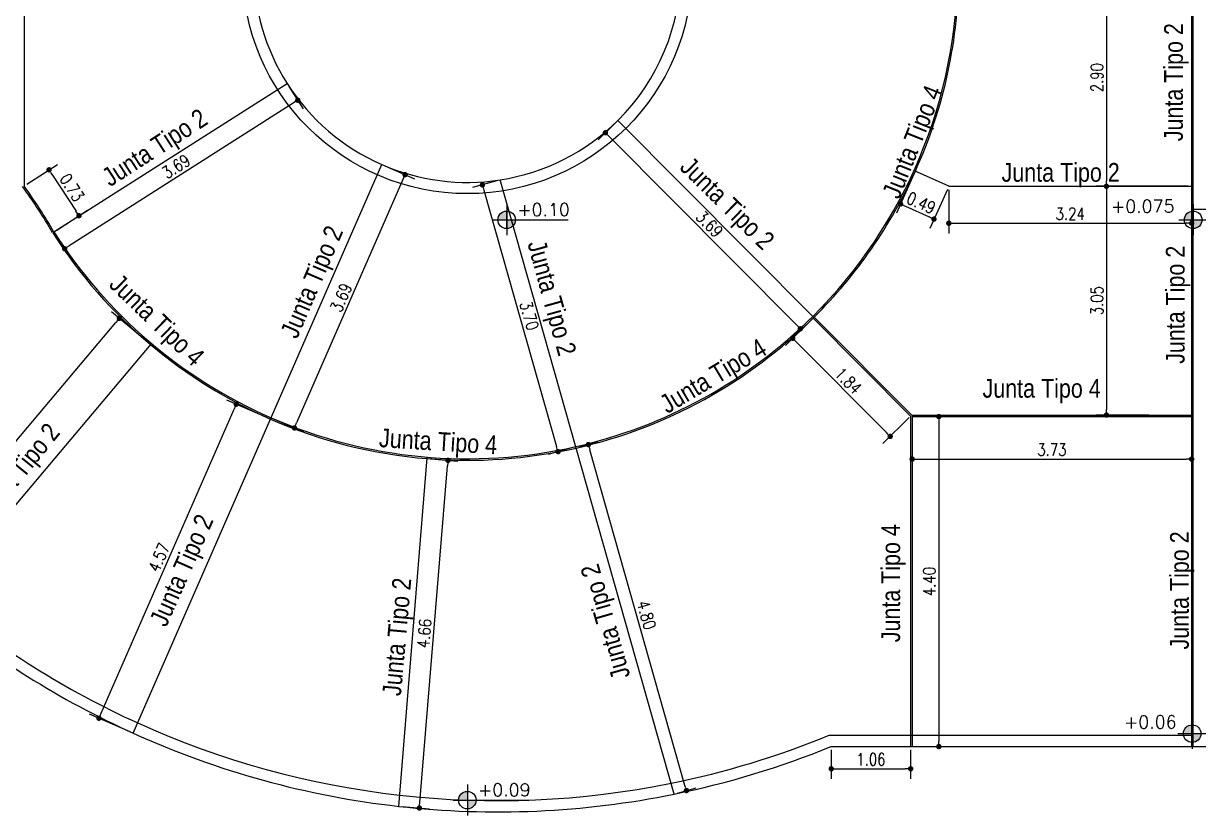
# Model space of a CAD drawing. Header units: millimetres. Extents: x 28448 to 57563, y -116865 to -58388.
# Drawn here: x 28774.42 to 28790.09, y -58469.31 to -58458.74 of the extents above; entities that cross this region are included whole.
import ezdxf

# ---------------------------------------------------------------- set-up
doc = ezdxf.new("R2010")
doc.units = ezdxf.units.MM
doc.header["$PDMODE"] = 35
doc.header["$PDSIZE"] = 0.5
doc.layers.get('DEFPOINTS').update_dxf_attribs({"color": 252, "lineweight": 5})
doc.layers.add('-PA-Cotas', color=4, linetype='Continuous')
doc.layers.add('Proyecto de Pavimento', color=4, linetype='Continuous')
doc.styles.add('Angosta', font='romans.shx', dxfattribs={"width": 0.8})
doc.styles.add('ARIAL', font='ARIALN.TTF')
doc.styles.add('romans', font='romans.shx')
doc.dimstyles.new('JC_1@100', dxfattribs={"dimscale": 0.9, "dimtxt": 0.18, "dimasz": 0.08, "dimexe": 0.15, "dimexo": 0.05, "dimgap": 0.05, "dimtad": 1, "dimzin": 1, "dimdsep": 46, "dimtxsty": 'Angosta', "dimblk1": 'DOT', "dimblk2": 'DOT', "dimsah": 1, "dimcen": 0.09, "dimclrd": 2, "dimclre": 1, "dimclrt": 3, "dimaunit": 1, "dimadec": 3, "dimazin": 0, "dimtfac": 1.8, "dimtmove": 2, "dimatfit": 3, "dimldrblk": 'DOT', "dimfxl": 0.15, "dimtolj": 1, "dimtzin": 0, "dimarcsym": 0})

# ---------------------------------------------------------------- blocks, each defined once
blk = doc.blocks.new('A$C445B3242')
h = blk.add_hatch(color=256)
h.paths.add_polyline_path([(0.195, 0.389, 0.414214), (0, 0.195), (0.195, 0.195)])
h.paths.add_polyline_path([(0.195, 0, 0.414214), (0.389, 0.195), (0.195, 0.195)])
for p, q in [((0.197, 0.544), (0.197, -0.147)), ((0.195, 0.389), (0.195, 0)), ((-0.123, 0.194), (1.565, 0.194)), ((0, 0.195), (0.389, 0.195))]:
    blk.add_line(p, q)
blk.add_circle((0.195, 0.195), 0.195)
blk = doc.blocks.new('_Dot')
at = {"color": 0, "linetype": 'ByBlock', "lineweight": -2}
blk.add_line((-0.5, 0), (-1, 0), dxfattribs=at)
at = {"color": 0, "linetype": 'ByBlock', "const_width": 0.5}
blk.add_lwpolyline([(-0.25, 0, 1), (0.25, 0, 1)], format="xyb", close=True, dxfattribs=at)
blk = doc.blocks.new('*D453')
at = {"layer": 'DEFPOINTS', "color": 0, "transparency": 16777216}
for p in [(28774.424, -58460.91), (28775.156, -58461.306), (28774.823, -58461.523)]:
    blk.add_point(p, dxfattribs=at)
at = {"layer": 'Proyecto de Pavimento', "color": 1, "lineweight": -2, "transparency": 16777216}
for p, q in [((28774.462, -58460.885), (28774.87, -58460.62)), ((28774.86, -58461.499), (28775.269, -58461.233))]:
    blk.add_line(p, q, dxfattribs=at)
at = {"layer": 'Proyecto de Pavimento', "color": 2, "lineweight": -2, "transparency": 16777216}
blk.add_line((28774.796, -58460.753), (28775.117, -58461.246), dxfattribs=at)
at = {"layer": 'Proyecto de Pavimento', "color": 2, "lineweight": -2, "transparency": 16777216, "xscale": 0.072, "yscale": 0.072, "zscale": 0.072}
for p, rotation in [((28774.757, -58460.693), 123.0285020210662), ((28775.156, -58461.306), 303.0285020210662)]:
    blk.add_blockref('_Dot', p, dxfattribs=dict(at, rotation=rotation))
at = {"layer": 'Proyecto de Pavimento', "color": 3, "transparency": 16777216, "insert": (28775.062, -58460.931), "char_height": 0.162, "attachment_point": 5, "rotation": 303.0285, "style": 'Angosta'}
blk.add_mtext('\\A1;0.73', dxfattribs=at)
blk = doc.blocks.new('*D460')
at = {"layer": 'DEFPOINTS', "color": 0, "transparency": 16777216}
for p in [(28782.346, -58460.033), (28784.945, -58462.65), (28784.779, -58462.815)]:
    blk.add_point(p, dxfattribs=at)
at = {"layer": 'Proyecto de Pavimento', "color": 1, "lineweight": -2, "transparency": 16777216}
for p, q in [((28782.314, -58460.065), (28782.084, -58460.293)), ((28784.913, -58462.682), (28784.683, -58462.91))]:
    blk.add_line(p, q, dxfattribs=at)
at = {"layer": 'Proyecto de Pavimento', "color": 2, "lineweight": -2, "transparency": 16777216}
blk.add_line((28782.231, -58460.249), (28784.728, -58462.764), dxfattribs=at)
at = {"layer": 'Proyecto de Pavimento', "color": 2, "lineweight": -2, "transparency": 16777216, "xscale": 0.072, "yscale": 0.072, "zscale": 0.072}
for p, rotation in [((28782.18, -58460.198), 134.8045830961174), ((28784.779, -58462.815), 314.8045830961174)]:
    blk.add_blockref('_Dot', p, dxfattribs=dict(at, rotation=rotation))
at = {"layer": 'Proyecto de Pavimento', "color": 3, "transparency": 16777216, "insert": (28783.569, -58461.418), "char_height": 0.162, "attachment_point": 5, "rotation": 314.8046, "style": 'Angosta'}
blk.add_mtext('\\A1;3.69', dxfattribs=at)
blk = doc.blocks.new('*D461')
at = {"layer": 'DEFPOINTS', "color": 0, "transparency": 16777216}
for p in [(28780.774, -58460.827), (28781.548, -58464.454), (28781.783, -58464.388)]:
    blk.add_point(p, dxfattribs=at)
at = {"layer": 'Proyecto de Pavimento', "color": 1, "lineweight": -2, "transparency": 16777216}
for p, q in [((28780.73, -58460.84), (28780.408, -58460.931)), ((28781.74, -58464.4), (28781.418, -58464.491))]:
    blk.add_line(p, q, dxfattribs=at)
at = {"layer": 'Proyecto de Pavimento', "color": 2, "lineweight": -2, "transparency": 16777216}
blk.add_line((28780.558, -58460.964), (28781.528, -58464.385), dxfattribs=at)
at = {"layer": 'Proyecto de Pavimento', "color": 2, "lineweight": -2, "transparency": 16777216, "xscale": 0.072, "yscale": 0.072, "zscale": 0.072}
for p, rotation in [((28780.538, -58460.894), 105.8299546404008), ((28781.548, -58464.454), 285.8299546404008)]:
    blk.add_blockref('_Dot', p, dxfattribs=dict(at, rotation=rotation))
at = {"layer": 'Proyecto de Pavimento', "color": 3, "transparency": 16777216, "insert": (28781.164, -58462.64), "char_height": 0.162, "attachment_point": 5, "rotation": 285.83, "style": 'Angosta'}
blk.add_mtext('\\A1;3.70', dxfattribs=at)
blk = doc.blocks.new('*D462')
at = {"layer": 'DEFPOINTS', "color": 0, "transparency": 16777216}
for p in [(28779.197, -58460.623), (28777.72, -58464.002), (28778.031, -58464.138)]:
    blk.add_point(p, dxfattribs=at)
at = {"layer": 'Proyecto de Pavimento', "color": 1, "lineweight": -2, "transparency": 16777216}
for p, q in [((28779.238, -58460.641), (28779.631, -58460.812)), ((28777.761, -58464.02), (28778.154, -58464.192))]:
    blk.add_line(p, q, dxfattribs=at)
at = {"layer": 'Proyecto de Pavimento', "color": 2, "lineweight": -2, "transparency": 16777216}
blk.add_line((28779.479, -58460.824), (28778.059, -58464.072), dxfattribs=at)
at = {"layer": 'Proyecto de Pavimento', "color": 2, "lineweight": -2, "transparency": 16777216, "xscale": 0.072, "yscale": 0.072, "zscale": 0.072}
for p, rotation in [((28779.507, -58460.758), 66.39915316336374), ((28778.031, -58464.138), 246.3991531633637)]:
    blk.add_blockref('_Dot', p, dxfattribs=dict(at, rotation=rotation))
at = {"layer": 'Proyecto de Pavimento', "color": 3, "transparency": 16777216, "insert": (28778.654, -58462.398), "char_height": 0.162, "attachment_point": 5, "rotation": 66.3992, "style": 'Angosta'}
blk.add_mtext('\\A1;3.69', dxfattribs=at)
blk = doc.blocks.new('*D463')
at = {"layer": 'DEFPOINTS', "color": 0, "transparency": 16777216}
for p in [(28777.934, -58459.542), (28774.823, -58461.523), (28774.965, -58461.746)]:
    blk.add_point(p, dxfattribs=at)
at = {"layer": 'Proyecto de Pavimento', "color": 1, "lineweight": -2, "transparency": 16777216}
for p, q in [((28777.958, -58459.58), (28778.148, -58459.878)), ((28774.847, -58461.561), (28775.037, -58461.86))]:
    blk.add_line(p, q, dxfattribs=at)
at = {"layer": 'Proyecto de Pavimento', "color": 2, "lineweight": -2, "transparency": 16777216}
blk.add_line((28778.015, -58459.803), (28775.025, -58461.707), dxfattribs=at)
at = {"layer": 'Proyecto de Pavimento', "color": 2, "lineweight": -2, "transparency": 16777216, "xscale": 0.072, "yscale": 0.072, "zscale": 0.072}
for p, rotation in [((28778.076, -58459.764), 32.49248429201728), ((28774.965, -58461.746), 212.4924842920173)]:
    blk.add_blockref('_Dot', p, dxfattribs=dict(at, rotation=rotation))
at = {"layer": 'Proyecto de Pavimento', "color": 3, "transparency": 16777216, "insert": (28776.452, -58460.649), "char_height": 0.162, "attachment_point": 5, "rotation": 32.4925, "style": 'Angosta'}
blk.add_mtext('\\A1;3.69', dxfattribs=at)
blk = doc.blocks.new('*D484')
at = {"layer": 'DEFPOINTS', "color": 0, "transparency": 16777216}
for p in [(28785.193, -58468.39, -499.792), (28786.252, -58468.39), (28786.252, -58468.687)]:
    blk.add_point(p, dxfattribs=at)
at = {"layer": 'Proyecto de Pavimento', "color": 1, "lineweight": -2, "transparency": 16777216}
for p, q in [((28785.193, -58468.435), (28785.193, -58468.822)), ((28786.252, -58468.435), (28786.252, -58468.822))]:
    blk.add_line(p, q, dxfattribs=at)
at = {"layer": 'Proyecto de Pavimento', "color": 2, "lineweight": -2, "transparency": 16777216}
blk.add_line((28785.265, -58468.687), (28786.18, -58468.687), dxfattribs=at)
at = {"layer": 'Proyecto de Pavimento', "color": 2, "lineweight": -2, "transparency": 16777216, "xscale": 0.072, "yscale": 0.072, "zscale": 0.072, "rotation": 180}
blk.add_blockref('_Dot', (28785.193, -58468.687), dxfattribs=at)
at = {"layer": 'Proyecto de Pavimento', "color": 2, "lineweight": -2, "transparency": 16777216, "xscale": 0.072, "yscale": 0.072, "zscale": 0.072}
blk.add_blockref('_Dot', (28786.252, -58468.687), dxfattribs=at)
at = {"layer": 'Proyecto de Pavimento', "color": 3, "transparency": 16777216, "insert": (28785.722, -58468.561), "char_height": 0.162, "attachment_point": 5, "style": 'Angosta'}
blk.add_mtext('\\A1;1.06', dxfattribs=at)
blk = doc.blocks.new('*D485')
at = {"layer": 'DEFPOINTS', "color": 0, "transparency": 16777216}
for p in [(28775.695, -58462.675), (28776.112, -58463.027), (28773.176, -58466.511)]:
    blk.add_point(p, dxfattribs=at)
at = {"layer": 'Proyecto de Pavimento', "color": 1, "lineweight": -2, "transparency": 16777216}
for p, q in [((28776.078, -58462.998), (28775.592, -58462.588)), ((28773.142, -58466.482), (28772.656, -58466.073))]:
    blk.add_line(p, q, dxfattribs=at)
at = {"layer": 'Proyecto de Pavimento', "color": 2, "lineweight": -2, "transparency": 16777216}
blk.add_line((28772.806, -58466.105), (28775.649, -58462.73), dxfattribs=at)
at = {"layer": 'Proyecto de Pavimento', "color": 2, "lineweight": -2, "transparency": 16777216, "xscale": 0.072, "yscale": 0.072, "zscale": 0.072}
for p, rotation in [((28775.695, -58462.675), 49.88533198428922), ((28772.76, -58466.16), 229.8853319842892)]:
    blk.add_blockref('_Dot', p, dxfattribs=dict(at, rotation=rotation))
at = {"layer": 'Proyecto de Pavimento', "color": 3, "transparency": 16777216, "insert": (28774.131, -58464.336), "char_height": 0.162, "attachment_point": 5, "rotation": 49.8853, "style": 'Angosta'}
blk.add_mtext('\\A1;4.56', dxfattribs=at)
blk = doc.blocks.new('*D486')
at = {"layer": 'DEFPOINTS', "color": 0, "transparency": 16777216}
for p in [(28777.254, -58463.821), (28777.712, -58464.021), (28775.881, -58468.212)]:
    blk.add_point(p, dxfattribs=at)
at = {"layer": 'Proyecto de Pavimento', "color": 2, "lineweight": -2, "transparency": 16777216}
blk.add_line((28775.451, -58467.946), (28777.225, -58463.887), dxfattribs=at)
at = {"layer": 'Proyecto de Pavimento', "color": 1, "lineweight": -2, "transparency": 16777216}
for p, q in [((28777.671, -58464.003), (28777.13, -58463.767)), ((28775.84, -58468.194), (28775.299, -58467.958))]:
    blk.add_line(p, q, dxfattribs=at)
at = {"layer": 'Proyecto de Pavimento', "color": 2, "lineweight": -2, "transparency": 16777216, "xscale": 0.072, "yscale": 0.072, "zscale": 0.072}
for p, rotation in [((28777.254, -58463.821), 66.39903837765813), ((28775.423, -58468.012), 246.3990383776581)]:
    blk.add_blockref('_Dot', p, dxfattribs=dict(at, rotation=rotation))
at = {"layer": 'Proyecto de Pavimento', "color": 3, "transparency": 16777216, "insert": (28776.223, -58465.866), "char_height": 0.162, "attachment_point": 5, "rotation": 66.399, "style": 'Angosta'}
blk.add_mtext('\\A1;4.57', dxfattribs=at)
blk = doc.blocks.new('*D487')
at = {"layer": 'DEFPOINTS', "color": 0, "transparency": 16777216}
for p in [(28779.803, -58464.547), (28780.079, -58464.57), (28779.422, -58469.188)]:
    blk.add_point(p, dxfattribs=at)
at = {"layer": 'Proyecto de Pavimento', "color": 2, "lineweight": -2, "transparency": 16777216}
blk.add_line((28779.704, -58469.139), (28780.073, -58464.642), dxfattribs=at)
at = {"layer": 'Proyecto de Pavimento', "color": 1, "lineweight": -2, "transparency": 16777216}
for p, q in [((28779.847, -58464.551), (28780.213, -58464.581)), ((28779.467, -58469.192), (28779.833, -58469.222))]:
    blk.add_line(p, q, dxfattribs=at)
at = {"layer": 'Proyecto de Pavimento', "color": 2, "lineweight": -2, "transparency": 16777216, "xscale": 0.072, "yscale": 0.072, "zscale": 0.072}
for p, rotation in [((28780.079, -58464.57), 85.31835466397351), ((28779.698, -58469.211), 265.3183546639735)]:
    blk.add_blockref('_Dot', p, dxfattribs=dict(at, rotation=rotation))
at = {"layer": 'Proyecto de Pavimento', "color": 3, "transparency": 16777216, "insert": (28779.763, -58466.88), "char_height": 0.162, "attachment_point": 5, "rotation": 85.3184, "style": 'Angosta'}
blk.add_mtext('\\A1;4.66', dxfattribs=at)
blk = doc.blocks.new('*D488')
at = {"layer": 'DEFPOINTS', "color": 0, "transparency": 16777216}
for p in [(28781.952, -58464.36), (28781.788, -58464.407), (28783.097, -58469.025)]:
    blk.add_point(p, dxfattribs=at)
at = {"layer": 'Proyecto de Pavimento', "color": 1, "lineweight": -2, "transparency": 16777216}
for p, q in [((28781.831, -58464.395), (28782.082, -58464.324)), ((28783.14, -58469.013), (28783.391, -58468.942))]:
    blk.add_line(p, q, dxfattribs=at)
at = {"layer": 'Proyecto de Pavimento', "color": 2, "lineweight": -2, "transparency": 16777216}
blk.add_line((28783.241, -58468.909), (28781.972, -58464.43), dxfattribs=at)
at = {"layer": 'Proyecto de Pavimento', "color": 2, "lineweight": -2, "transparency": 16777216, "xscale": 0.072, "yscale": 0.072, "zscale": 0.072}
for p, rotation in [((28781.952, -58464.36), 105.8217130127741), ((28783.261, -58468.978), 285.8217130127741)]:
    blk.add_blockref('_Dot', p, dxfattribs=dict(at, rotation=rotation))
at = {"layer": 'Proyecto de Pavimento', "color": 3, "transparency": 16777216, "insert": (28782.728, -58466.635), "char_height": 0.162, "attachment_point": 5, "rotation": 285.8217, "style": 'Angosta'}
blk.add_mtext('\\A1;4.80', dxfattribs=at)
blk = doc.blocks.new('*D489')
at = {"layer": 'DEFPOINTS', "color": 0, "transparency": 16777216}
for p in [(28786.272, -58463.986), (28786.272, -58468.39), (28786.628, -58468.39)]:
    blk.add_point(p, dxfattribs=at)
at = {"layer": 'Proyecto de Pavimento', "color": 1, "lineweight": -2, "transparency": 16777216}
for p, q in [((28786.317, -58463.986), (28786.763, -58463.986)), ((28786.317, -58468.39), (28786.763, -58468.39))]:
    blk.add_line(p, q, dxfattribs=at)
at = {"layer": 'Proyecto de Pavimento', "color": 2, "lineweight": -2, "transparency": 16777216}
blk.add_line((28786.628, -58464.058), (28786.628, -58468.318), dxfattribs=at)
at = {"layer": 'Proyecto de Pavimento', "color": 2, "lineweight": -2, "transparency": 16777216, "xscale": 0.072, "yscale": 0.072, "zscale": 0.072}
for p, rotation in [((28786.628, -58463.986), 90), ((28786.628, -58468.39), 270)]:
    blk.add_blockref('_Dot', p, dxfattribs=dict(at, rotation=rotation))
at = {"layer": 'Proyecto de Pavimento', "color": 3, "transparency": 16777216, "insert": (28786.502, -58466.188), "char_height": 0.162, "attachment_point": 5, "rotation": 90, "style": 'Angosta'}
blk.add_mtext('\\A1;4.40', dxfattribs=at)
blk = doc.blocks.new('*D490')
at = {"layer": 'DEFPOINTS', "color": 0, "transparency": 16777216}
for p in [(28784.966, -58462.657), (28786.266, -58463.966), (28785.979, -58464.251)]:
    blk.add_point(p, dxfattribs=at)
at = {"layer": 'Proyecto de Pavimento', "color": 1, "lineweight": -2, "transparency": 16777216}
for p, q in [((28784.934, -58462.689), (28784.584, -58463.037)), ((28786.234, -58463.998), (28785.883, -58464.346))]:
    blk.add_line(p, q, dxfattribs=at)
at = {"layer": 'Proyecto de Pavimento', "color": 2, "lineweight": -2, "transparency": 16777216}
blk.add_line((28784.73, -58462.993), (28785.928, -58464.2), dxfattribs=at)
at = {"layer": 'Proyecto de Pavimento', "color": 2, "lineweight": -2, "transparency": 16777216, "xscale": 0.072, "yscale": 0.072, "zscale": 0.072}
for p, rotation in [((28784.679, -58462.942), 134.802651958933), ((28785.979, -58464.251), 314.8026519589329)]:
    blk.add_blockref('_Dot', p, dxfattribs=dict(at, rotation=rotation))
at = {"layer": 'Proyecto de Pavimento', "color": 3, "transparency": 16777216, "insert": (28785.419, -58463.508), "char_height": 0.162, "attachment_point": 5, "rotation": 314.8027, "style": 'Angosta'}
blk.add_mtext('\\A1;1.84', dxfattribs=at)
blk = doc.blocks.new('*D491')
at = {"layer": 'DEFPOINTS', "color": 0, "transparency": 16777216}
for p in [(28786.272, -58463.986), (28790.001, -58463.986), (28790.001, -58464.554)]:
    blk.add_point(p, dxfattribs=at)
at = {"layer": 'Proyecto de Pavimento', "color": 1, "lineweight": -2, "transparency": 16777216}
for p, q in [((28786.272, -58464.031), (28786.272, -58464.689)), ((28790.001, -58464.031), (28790.001, -58464.689))]:
    blk.add_line(p, q, dxfattribs=at)
at = {"layer": 'Proyecto de Pavimento', "color": 2, "lineweight": -2, "transparency": 16777216}
blk.add_line((28786.344, -58464.554), (28789.929, -58464.554), dxfattribs=at)
at = {"layer": 'Proyecto de Pavimento', "color": 2, "lineweight": -2, "transparency": 16777216, "xscale": 0.072, "yscale": 0.072, "zscale": 0.072, "rotation": 180}
blk.add_blockref('_Dot', (28786.272, -58464.554), dxfattribs=at)
at = {"layer": 'Proyecto de Pavimento', "color": 2, "lineweight": -2, "transparency": 16777216, "xscale": 0.072, "yscale": 0.072, "zscale": 0.072}
blk.add_blockref('_Dot', (28790.001, -58464.554), dxfattribs=at)
at = {"layer": 'Proyecto de Pavimento', "color": 3, "transparency": 16777216, "insert": (28788.136, -58464.428), "char_height": 0.162, "attachment_point": 5, "style": 'Angosta'}
blk.add_mtext('\\A1;3.73', dxfattribs=at)
blk = doc.blocks.new('*D492')
at = {"layer": 'DEFPOINTS', "color": 0, "transparency": 16777216}
for p in [(28789.407, -58460.913), (28788.864, -58463.966), (28789.473, -58463.966)]:
    blk.add_point(p, dxfattribs=at)
at = {"layer": 'Proyecto de Pavimento', "color": 1, "lineweight": -2, "transparency": 16777216}
for p, q in [((28789.362, -58460.913), (28788.729, -58460.913)), ((28789.428, -58463.966), (28788.729, -58463.966))]:
    blk.add_line(p, q, dxfattribs=at)
at = {"layer": 'Proyecto de Pavimento', "color": 2, "lineweight": -2, "transparency": 16777216}
blk.add_line((28788.864, -58460.985), (28788.864, -58463.894), dxfattribs=at)
at = {"layer": 'Proyecto de Pavimento', "color": 2, "lineweight": -2, "transparency": 16777216, "xscale": 0.072, "yscale": 0.072, "zscale": 0.072}
for p, rotation in [((28788.864, -58460.913), 90), ((28788.864, -58463.966), 270)]:
    blk.add_blockref('_Dot', p, dxfattribs=dict(at, rotation=rotation))
at = {"layer": 'Proyecto de Pavimento', "color": 3, "transparency": 16777216, "insert": (28788.738, -58462.439), "char_height": 0.162, "attachment_point": 5, "rotation": 90, "style": 'Angosta'}
blk.add_mtext('\\A1;3.05', dxfattribs=at)
blk = doc.blocks.new('*D493')
at = {"layer": 'DEFPOINTS', "color": 0, "transparency": 16777216}
for p in [(28786.761, -58460.913), (28790.001, -58460.913), (28790.001, -58461.406)]:
    blk.add_point(p, dxfattribs=at)
at = {"layer": 'Proyecto de Pavimento', "color": 1, "lineweight": -2, "transparency": 16777216}
for p, q in [((28786.761, -58460.958), (28786.761, -58461.541)), ((28790.001, -58460.958), (28790.001, -58461.541))]:
    blk.add_line(p, q, dxfattribs=at)
at = {"layer": 'Proyecto de Pavimento', "color": 2, "lineweight": -2, "transparency": 16777216}
blk.add_line((28786.833, -58461.406), (28789.929, -58461.406), dxfattribs=at)
at = {"layer": 'Proyecto de Pavimento', "color": 2, "lineweight": -2, "transparency": 16777216, "xscale": 0.072, "yscale": 0.072, "zscale": 0.072, "rotation": 180}
blk.add_blockref('_Dot', (28786.761, -58461.406), dxfattribs=at)
at = {"layer": 'Proyecto de Pavimento', "color": 2, "lineweight": -2, "transparency": 16777216, "xscale": 0.072, "yscale": 0.072, "zscale": 0.072}
blk.add_blockref('_Dot', (28790.001, -58461.406), dxfattribs=at)
at = {"layer": 'Proyecto de Pavimento', "color": 3, "transparency": 16777216, "insert": (28788.381, -58461.28), "char_height": 0.162, "attachment_point": 5, "style": 'Angosta'}
blk.add_mtext('\\A1;3.24', dxfattribs=at)
blk = doc.blocks.new('*D494')
at = {"layer": 'DEFPOINTS', "color": 0, "transparency": 16777216}
for p in [(28786.315, -58460.711), (28786.761, -58460.913), (28786.563, -58461.351)]:
    blk.add_point(p, dxfattribs=at)
at = {"layer": 'Proyecto de Pavimento', "color": 1, "lineweight": -2, "transparency": 16777216}
for p, q in [((28786.296, -58460.752), (28786.061, -58461.272)), ((28786.743, -58460.954), (28786.508, -58461.474))]:
    blk.add_line(p, q, dxfattribs=at)
at = {"layer": 'Proyecto de Pavimento', "color": 2, "lineweight": -2, "transparency": 16777216}
blk.add_line((28786.182, -58461.179), (28786.498, -58461.321), dxfattribs=at)
at = {"layer": 'Proyecto de Pavimento', "color": 2, "lineweight": -2, "transparency": 16777216, "xscale": 0.072, "yscale": 0.072, "zscale": 0.072}
for p, rotation in [((28786.117, -58461.149), 155.6873807330304), ((28786.563, -58461.351), 335.6873807330304)]:
    blk.add_blockref('_Dot', p, dxfattribs=dict(at, rotation=rotation))
at = {"layer": 'Proyecto de Pavimento', "color": 3, "transparency": 16777216, "insert": (28786.392, -58461.135), "char_height": 0.162, "attachment_point": 5, "rotation": 335.6874, "style": 'Angosta'}
blk.add_mtext('\\A1;0.49', dxfattribs=at)
blk = doc.blocks.new('*D495')
at = {"layer": 'DEFPOINTS', "color": 0, "transparency": 16777216}
for p in [(28790.001, -58458.011), (28788.864, -58460.913), (28790.001, -58460.913)]:
    blk.add_point(p, dxfattribs=at)
at = {"layer": 'Proyecto de Pavimento', "color": 1, "lineweight": -2, "transparency": 16777216}
for p, q in [((28789.956, -58458.011), (28788.729, -58458.011)), ((28789.956, -58460.913), (28788.729, -58460.913))]:
    blk.add_line(p, q, dxfattribs=at)
at = {"layer": 'Proyecto de Pavimento', "color": 2, "lineweight": -2, "transparency": 16777216}
blk.add_line((28788.864, -58458.083), (28788.864, -58460.841), dxfattribs=at)
at = {"layer": 'Proyecto de Pavimento', "color": 2, "lineweight": -2, "transparency": 16777216, "xscale": 0.072, "yscale": 0.072, "zscale": 0.072}
for p, rotation in [((28788.864, -58458.011), 90), ((28788.864, -58460.913), 270)]:
    blk.add_blockref('_Dot', p, dxfattribs=dict(at, rotation=rotation))
at = {"layer": 'Proyecto de Pavimento', "color": 3, "transparency": 16777216, "insert": (28788.738, -58459.462), "char_height": 0.162, "attachment_point": 5, "rotation": 90, "style": 'Angosta'}
blk.add_mtext('\\A1;2.90', dxfattribs=at)

msp = doc.modelspace()

# ---------------------------------------------------------------- linework, layer by layer
at = {"layer": 'Proyecto de Pavimento'}
msp.add_line((28785.1932, -58468.3897), (28790.0212, -58468.3897), dxfattribs=at)
at = {"layer": 'Proyecto de Pavimento', "color": 5}
for points in [[(28790.0012, -58468.3897), (28790.0012, -58449.1369)], [(28790.0212, -58468.3897), (28790.0212, -58449.141)]]:
    msp.add_lwpolyline(points, dxfattribs=at)
at = {"layer": 'Proyecto de Pavimento', "color": 6}
for points in [[(28774.424, -58455.1123), (28774.424, -58460.9097)], [(28786.2517, -58463.9799), (28784.9522, -58462.6714)], [(28786.2717, -58463.9717), (28784.9664, -58462.6574)], [(28786.2517, -58463.9799), (28786.2517, -58468.3897)], [(28786.2658, -58463.9658), (28790.0012, -58463.9658)], [(28786.2717, -58463.9717), (28786.2717, -58468.3897)], [(28786.2717, -58463.9858), (28790.0012, -58463.9858)]]:
    msp.add_lwpolyline(points, dxfattribs=at)
at = {"layer": 'Proyecto de Pavimento', "color": 3}
for points in [[(28774.8225, -58461.5227), (28777.9337, -58459.5417)], [(28784.9594, -58462.6643), (28782.3462, -58460.0331)], [(28775.8807, -58468.2123), (28779.1968, -58460.6226)], [(28786.7611, -58460.9129), (28786.3054, -58460.707)], [(28783.0967, -58469.025), (28780.7736, -58460.8275)], [(28786.7611, -58460.9129), (28790.0212, -58460.9129)], [(28773.1763, -58466.5111), (28776.1185, -58463.0189)], [(28779.4225, -58469.1883), (28779.8033, -58464.5375)]]:
    msp.add_lwpolyline(points, dxfattribs=at)
at = {"layer": 'Proyecto de Pavimento'}
for points in [[(28790.0212, -58461.2112), (28790.0212, -58461.3612)], [(28790.9212, -58461.2238), (28790.0212, -58461.2238)], [(28774.8141, -58461.5281), (28774.8141, -58461.5281)], [(28785.1636, -58468.2397), (28790.0078, -58468.2397)], [(28790.0212, -58468.3897), (28790.9212, -58468.3897)]]:
    msp.add_lwpolyline(points, dxfattribs=at)
for points in [[(28773.2729, -58466.3964, 0.0680661), (28775.9408, -58468.0749, 0.0680661)], [(28775.9408, -58468.0749, 0.1577437), (28783.0557, -58468.8803, 0.1577437)], [(28783.0557, -58468.8803, 0.0474649), (28785.1636, -58468.2397, 0.0474649)]]:
    msp.add_lwpolyline(points, format="xyb", dxfattribs=at)
msp.add_circle((28780.3378, -58458.011), 3, dxfattribs=at)
for centre, radius, start, end in [((28780.3378, -58458.011), 2.85, 180.00014, 212.48545), ((28780.3378, -58458.011), 2.85, 314.80458, 359.99999), ((28780.3378, -58458.011), 2.85, 212.48545, 246.39909), ((28780.3378, -58458.011), 2.85, 278.79656, 314.80458), ((28780.3378, -58458.011), 2.85, 246.39909, 278.79656), ((28780.743, -58457.4822, -499.7917), 11.7804, 230.04103, 245.6229), ((28780.743, -58457.4822, -499.7917), 11.7804, 245.6229, 263.5639), ((28780.743, -58457.4822, -499.7917), 11.7804, 281.52515, 292.19512), ((28780.743, -58457.4822, -499.7917), 11.7804, 263.5639, 281.52515)]:
    msp.add_arc(centre, radius, start, end, dxfattribs=at)
at = {"layer": 'Proyecto de Pavimento', "color": 6}
for centre, radius, start, end in [((28780.3378, -58458.011), 6.5384, 314.80458, 0.0001), ((28780.3378, -58458.011), 6.5584, 335.68738, 0.0001), ((28780.3378, -58458.011), 6.5584, 314.89001, 335.68738), ((28768.7153, -58465.0572), 7.0563, 30.05698, 36.00003), ((28768.7153, -58465.0572), 7.0363, 30.05698, 36.05291), ((28780.3378, -58458.011), 6.5584, 212.48571, 229.88541), ((28780.3378, -58458.011), 6.5384, 212.48571, 246.39913), ((28780.3378, -58458.011), 6.5384, 282.77043, 314.80458), ((28780.3378, -58458.011), 6.5584, 282.77043, 314.89001), ((28780.3378, -58458.011), 6.5584, 229.88541, 246.39913), ((28780.3378, -58458.011), 6.5584, 246.39913, 265.31835), ((28780.3378, -58458.011), 6.5384, 246.39913, 282.77043), ((28780.3378, -58458.011), 6.5584, 265.31835, 282.77043)]:
    msp.add_arc(centre, radius, start, end, dxfattribs=at)

# ---------------------------------------------------------------- block references
at = {"layer": 'Proyecto de Pavimento', "xscale": 0.6000000000931323, "yscale": 0.6000000000931323, "zscale": 0.6000000000931323}
for p in [(28780.7452, -58461.4779, -499.7933), (28789.9045, -58461.4779), (28789.891, -58468.3345, -499.7917), (28780.2211, -58469.2222, -499.7917)]:
    msp.add_blockref('A$C445B3242', p, dxfattribs=at)

# ---------------------------------------------------------------- texts
at = {"layer": '-PA-Cotas', "linetype": 'Continuous', "char_height": 0.17, "width": 12.695578, "attachment_point": 3, "rotation": 0.13103, "style": 'romans'}
for s, insert in [('+0.10', (28781.7048, -58461.1379, -499.7933)), ('+0.075', (28789.771, -58461.0932, -499.7917)), ('+0.06', (28789.7993, -58467.9774, -499.7917)), ('+0.09', (28781.1807, -58468.8822, -499.7917))]:
    msp.add_mtext(s, dxfattribs=dict(at, insert=insert))
at = {"layer": 'Proyecto de Pavimento', "color": 0, "style": 'ARIAL'}
for s, rotation, p in [('Junta Tipo 2', 90, (28789.8838, -58460.3117)), ('Junta Tipo 4', 68.26054, (28786.0976, -58461.0969)), ('Junta Tipo 2', 32.85895, (28775.571, -58460.9265)), ('Junta Tipo 2', 315.50151, (28783.1578, -58460.6752)), ('Junta Tipo 2', 66.75166, (28778.0651, -58462.9606)), ('Junta Tipo 2', 285.44375, (28781.1377, -58461.676)), ('Junta Tipo 2', 90, (28789.9065, -58463.2827)), ('Junta Tipo 4', 316.1411, (28775.543, -58462.2409)), ('Junta Tipo 4', 30.88359, (28783.0039, -58463.9544)), ('Junta Tipo 2', 50.85973, (28773.922, -58465.4287)), ('Junta Tipo 4', 356.4262, (28779.1544, -58464.3923)), ('Junta Tipo 2', 66.09398, (28776.3189, -58466.8074)), ('Junta Tipo 4', 90, (28786.1113, -58466.9988)), ('Junta Tipo 2', 90, (28789.963, -58467.0949)), ('Junta Tipo 2', 105.85043, (28782.5132, -58467.4495)), ('Junta Tipo 2', 84.89948, (28779.4509, -58467.7216))]:
    msp.add_text(s, height=0.25, rotation=rotation, dxfattribs=at).set_placement(p)
for s, p in [('Junta Tipo 2', (28787.4654, -58460.8522)), ('Junta Tipo 4', (28787.2113, -58463.7341))]:
    msp.add_text(s, height=0.25, dxfattribs=at).set_placement(p)

# ---------------------------------------------------------------- dimensions: what is measured, and where the dimension line sits
at = {"layer": 'Proyecto de Pavimento'}
for base, p1, p2, picture, middle in [((28788.864, -58460.9129), (28790.0012, -58458.011), (28790.0012, -58460.9129), '*D495', (28788.738, -58459.4619)), ((28788.864, -58463.9658), (28789.4067, -58460.9129), (28789.4732, -58463.9658), '*D492', (28788.738, -58462.4394)), ((28786.6283, -58468.3897), (28786.2717, -58463.9858), (28786.2717, -58468.3897), '*D489', (28786.5023, -58466.1877))]:
    dim = msp.add_linear_dim(base=base, p1=p1, p2=p2, angle=90, dimstyle='JC_1@100', dxfattribs=at)
    dim.commit()
    dim.dimension.update_dxf_attribs({"geometry": picture, "text_midpoint": middle})
for p1, p2, distance, picture, middle in [((28777.9337, -58459.5417), (28774.8227, -58461.523), 0.2642, '*D463', (28776.4524, -58460.6489)), ((28782.3462, -58460.0331), (28784.9453, -58462.6501), -0.2344, '*D460', (28783.5688, -58461.418)), ((28774.424, -58460.9097), (28774.8227, -58461.523), 0.3973, '*D453', (28775.0621, -58460.9311)), ((28779.1968, -58460.6226), (28777.7201, -58464.0025), 0.3389, '*D462', (28778.6535, -58462.3978)), ((28786.3146, -58460.7112), (28786.7611, -58460.9129), -0.4804, '*D494', (28786.3919, -58461.135)), ((28780.7736, -58460.8275), (28781.7831, -58464.3876), -0.2448, '*D461', (28781.164, -58462.64)), ((28773.1763, -58466.5111), (28776.1121, -58463.0266), 0.545, '*D485', (28774.1311, -58464.3365)), ((28784.9664, -58462.6574), (28786.2658, -58463.9658), -0.4044, '*D490', (28785.4186, -58463.5078)), ((28775.8807, -58468.2123), (28777.7121, -58464.0208), 0.5, '*D486', (28776.2228, -58465.8659)), ((28783.0967, -58469.025), (28781.788, -58464.407), -0.1709, '*D488', (28782.728, -58466.6351)), ((28779.4225, -58469.1883), (28779.8025, -58464.5475), -0.2769, '*D487', (28779.7629, -58466.8802))]:
    dim = msp.add_aligned_dim(p1=p1, p2=p2, distance=distance, dimstyle='JC_1@100', dxfattribs=at)
    dim.commit()
    dim.dimension.update_dxf_attribs({"geometry": picture, "text_midpoint": middle})
for base, p1, p2, picture, middle in [((28790.0012, -58461.4058), (28786.7611, -58460.9129), (28790.0012, -58460.9129), '*D493', (28788.3812, -58461.2798)), ((28790.0012, -58464.5539), (28786.2717, -58463.9858), (28790.0012, -58463.9858), '*D491', (28788.1365, -58464.4279)), ((28786.2517, -58468.687), (28785.1932, -58468.3897, -499.7917), (28786.2517, -58468.3897), '*D484', (28785.7224, -58468.561))]:
    dim = msp.add_linear_dim(base=base, p1=p1, p2=p2, dimstyle='JC_1@100', dxfattribs=at)
    dim.commit()
    dim.dimension.update_dxf_attribs({"geometry": picture, "text_midpoint": middle})

doc.saveas('drawing.dxf')
